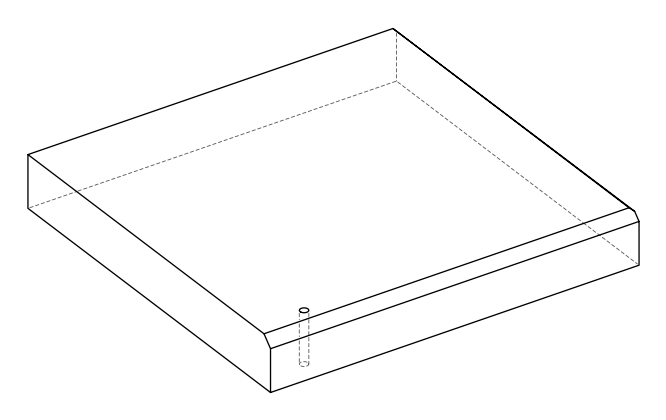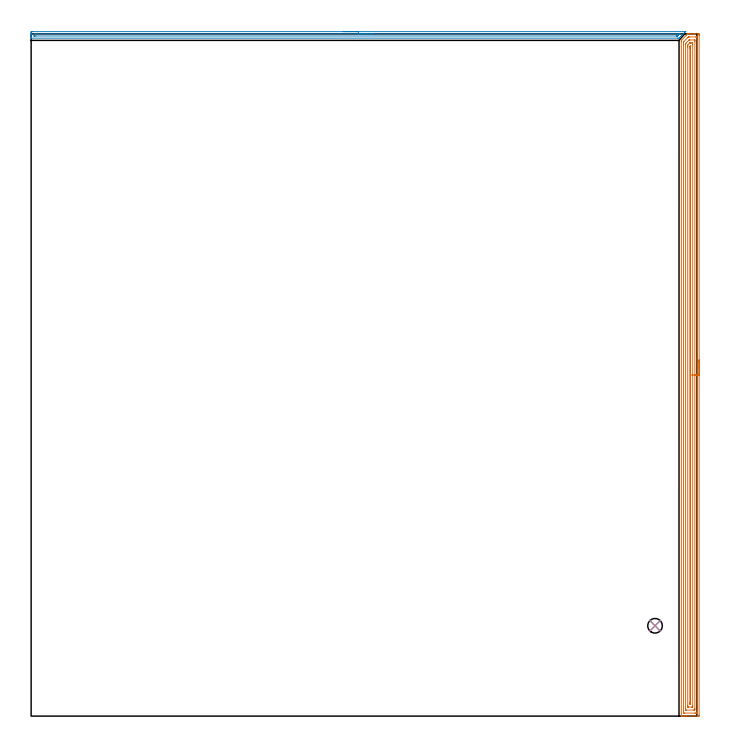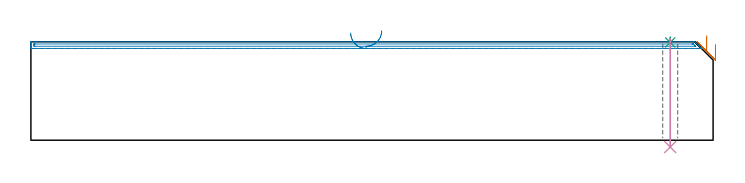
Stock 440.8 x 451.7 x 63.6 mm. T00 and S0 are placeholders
(PLAN: 4 operations, 2 tool changes, 25.6 min)
(1 AREA_MILL | FG_CHAMFER_SURFACE | UGT0205_001 | 18.22 min | 31449 mm3)
(2 AREA_MILL_1 | FG_CHAMFER_SURFACE_1 | UGT0205_001 | 7.07 min | 3973 mm3)
(3 SPOT_DRILL | STEP1HOLE | NXT0321_9005460120000 | 0.03 min | 12 mm3)
(4 DRILL_THROUGH_HOLE_INTO_CENTER | STEP1HOLE | UGT0301_492 | 0.28 min | 4665 mm3)
(TOOL UGT0205_001 | Chamfer Mill 20 x 3 x 45 deg. | D20 FL50 Z2)
(TOOL NXT0321_9005460120000 | NC Spot Drill, 142deg, 12mm, Carbide, Uncoated | D12 PA142 FL30 Z2)
(TOOL UGT0301_492 | Carbide Drill 9.7 mm | D9.7 PA118 FL87 Z2)
(OP 1 AREA_MILL)
G17 G21 G94 G90
T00 M6
G54
G17 G0 G90 X442.3 Y235.85 S1061 M3
G43 Z73.6 H0
Z61.8
G94 G1 Y235.812 Z60.928 F250.
Y235.698 Z60.064
Y235.509 Z59.212
Y235.247 Z58.38
Y234.913 Z57.574
Y234.51 Z56.8
Y234.042 Z56.064
Y233.51 Z55.372
Y232.921 Z54.729
Y232.278 Z54.14
Y231.586 Z53.608
Y230.85 Z53.14
Y230.076 Z52.737
Y229.27 Z52.403
Y228.438 Z52.141
Y227.586 Z51.952
Y226.722 Z51.838
Y225.85 Z51.8
Y0.624
X442.297 Y0.293 Z51.802
X442.292 Y0.01 Z51.806
X442.005 Y0. Z52.092
X433.732 Z60.363
X432.305 Z61.792
X431.953 Z62.142
X431.249 Z62.851
X430.946 Z63.154
X430.547 Z63.544
X430.503 Y0.009 Z63.588
X430.5 Y0.177 Z63.6
Y446.607
X430.506 Y447.406 Z63.592
X430.601 Y447.501 Z63.498
X430.619 Y447.519 Z63.48
X433.729 Y450.629 Z60.371
X434.621 Y451.521 Z59.479
X434.742 Y451.645 Z59.352
X434.797 Y451.7 Z59.295
X434.973 Z59.121
X435.324 Z58.775
X435.696 Z58.404
X436.4 Z57.695
X437.641 Z56.456
X439.068 Z55.027
X439.689 Z54.407
X441.468 Z52.629
X441.737 Y451.698 Z52.36
X442.292 Y451.692 Z51.806
X442.294 Y451.636 Z51.803
X442.299 Y451.076 Z51.801
X442.3 Y450.51 Z51.8
Y225.85
X440.886 Z53.214
Y3.266
X440.883 Y2.411 Z53.217
X440.882 Y2.376 Z53.218
X440.847 Y2.01 Z53.253
X440.365 Y2.002 Z53.735
X439.958 Y2.001 Z54.142
X439.477 Y2. Z54.623
X432.842 Y2.001 Z61.258
X432.359 Y2.003 Z61.741
X431.953 Y2.01 Z62.147
X431.918 Y2.411 Z62.182
X431.916 Y2.448 Z62.184
X431.914 Y3.305 Z62.186
Y444.82
X431.916 Y445.714 Z62.184
X431.917 Y445.75 Z62.183
X431.953 Y446.391 Z62.147
X432.057 Y446.502 Z62.043
X432.158 Y446.607 Z61.942
X434.839 Y449.289 Z59.261
X435.178 Y449.623 Z58.922
X435.226 Y449.666 Z58.874
X435.257 Y449.69 Z58.843
X435.306 Y449.692 Z58.794
X435.511 Y449.696 Z58.589
X435.991 Y449.7 Z58.109
X439.958 Y449.699 Z54.142
X440.441 Y449.697 Z53.659
X440.847 Y449.69 Z53.253
X440.882 Y449.289 Z53.218
X440.884 Y449.252 Z53.216
X440.886 Y448.395 Z53.214
Y225.85
X439.472 Z54.628
X439.471 Y5.092 Z54.629
X439.47 Y4.689 Z54.63
X439.464 Y4.199 Z54.636
X439.457 Y4.01 Z54.643
X439.264 Y4.002 Z54.836
X439.068 Y4.001 Z55.032
X438.377 Y4. Z55.723
X433.732 Y4.001 Z60.368
X433.534 Y4.004 Z60.566
X433.403 Y4.01 Z60.697
X433.335 Y4.023 Z60.765
X433.332 Y4.064 Z60.768
X433.33 Y4.199 Z60.77
X433.329 Y4.604 Z60.771
X433.328 Y5.092 Z60.772
X433.329 Y444.331 Z60.771
X433.331 Y444.82 Z60.769
X433.335 Y445.219 Z60.765
X433.345 Y445.334 Z60.755
X433.424 Y445.418 Z60.676
X433.713 Y445.714 Z60.387
X435.5 Y447.501 Z58.6
X435.511 Y447.511 Z58.589
X435.689 Y447.678 Z58.411
X435.857 Y447.69 Z58.243
X436.203 Y447.699 Z57.897
X439.068 Z55.032
X439.266 Y447.696 Z54.834
X439.397 Y447.69 Z54.703
X439.465 Y447.677 Z54.635
X439.468 Y447.636 Z54.632
X439.47 Y447.501 Z54.63
X439.472 Y447.096 Z54.628
Y446.607
Y225.85
X438.057 Z56.043
Y6.88
X438.051 Y6.115 Z56.049
X438.049 Y6.01 Z56.051
X437.946 Y6.007 Z56.154
X437.727 Y6.003 Z56.373
X437.289 Y6. Z56.811
X435.511 Z58.589
X435.068 Y6.003 Z59.032
X434.853 Y6.007 Z59.247
X434.753 Y6.01 Z59.347
X434.75 Y6.083 Z59.35
X434.743 Y6.757 Z59.357
Y6.88
Y443.032
X434.745 Y443.802 Z59.355
X434.748 Y443.926 Z59.352
X434.761 Y444.301 Z59.339
X434.948 Y444.492 Z59.152
X435.269 Y444.82 Z58.831
X435.836 Y445.387 Z58.264
X436.025 Y445.573 Z58.075
X436.095 Y445.639 Z58.005
X436.134 Y445.674 Z57.966
X436.182 Y445.69 Z57.918
X436.4 Y445.699 Z57.7
X436.414 Y445.7 Z57.686
X437.289 Z56.811
X437.732 Y445.697 Z56.368
X437.947 Y445.693 Z56.153
X438.047 Y445.69 Z56.053
X438.05 Y445.617 Z56.05
X438.057 Y444.943 Z56.043
Y444.82
Y225.85
X436.643 Z57.457
Y8.668
X436.642 Y8.424 Z57.458
X436.639 Y8.179 Z57.461
X436.636 Y8.025 Z57.464
X436.565 Y8.01 Z57.535
X436.4 Y8.006 Z57.7
X436.171 Y8.004 Z57.929
X436.162 Y8.013 Z57.938
X436.16 Y8.015 Z57.94
X436.157 Y8.668 Z57.943
Y8.912
Y442.139
X436.158 Y442.382 Z57.942
X436.164 Y443.032 Z57.936
X436.172 Y443.262 Z57.928
X436.4 Y443.49 Z57.7
X436.631 Y443.694 Z57.469
X436.638 Y443.687 Z57.462
X436.64 Y443.685 Z57.46
X436.643 Y443.032 Z57.457
Y442.788
Y225.85
Y224.978 Z57.495
Y224.114 Z57.609
Y223.262 Z57.798
Y222.43 Z58.06
Y221.624 Z58.394
Y220.85 Z58.797
Y220.114 Z59.265
Y219.422 Z59.796
Y218.779 Z60.386
Y218.19 Z61.029
Y217.658 Z61.721
Y217.19 Z62.457
Y216.787 Z63.231
Y216.453 Z64.037
Y216.191 Z64.869
Y216.002 Z65.72
Y215.888 Z66.585
Y215.85 Z67.457
G0 Z73.6
M5
M2
(OP 2 AREA_MILL_1)
G17 G21 G94 G90
T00 M6
G54
G17 G0 G90 X206.65 Y453.2 S1061 M3
G43 Z73.6 H0
Z69.3
G94 G1 X206.688 Z68.428 F250.
X206.802 Z67.563
X206.991 Z66.712
X207.253 Z65.88
X207.587 Z65.074
X207.99 Z64.3
X208.458 Z63.564
X208.99 Z62.872
X209.579 Z62.229
X210.222 Z61.64
X210.914 Z61.108
X211.65 Z60.64
X212.424 Z60.237
X213.23 Z59.903
X214.062 Z59.641
X214.914 Z59.452
X215.778 Z59.338
X216.65 Z59.3
X433.286 Y453.199 Z59.299
X433.288 Y453.196 Z59.303
X433.286 Y453.186 Z59.312
X432.671 Y452.571 Z59.929
X432.468 Y452.366 Z60.13
X431.837 Y451.737 Z60.763
X431.798 Y451.698 Z60.802
X431.591 Y451.489 Z61.007
X431.003 Y450.903 Z61.597
X430.905 Y450.805 Z61.694
X430.713 Y450.611 Z61.885
X430.168 Y450.068 Z62.432
X429.836 Y449.734 Z62.762
X429.395 Y449.295 Z63.205
X429.12 Y449.019 Z63.477
X429.002 Y448.905 Z63.591
X428.227 Y448.9 Z63.6
X0.163
X0.01 Y448.902 Z63.588
X0.002 Y449.042 Z63.45
X0. Y449.189 Z63.311
Y449.532 Z62.967
Y450.173 Z62.322
Y451.37 Z61.126
Y451.927 Z60.566
Y452.526 Z59.969
X0.003 Y452.805 Z59.69
X0.01 Y453.191 Z59.304
X0.211 Y453.196 Z59.301
X0.609 Y453.2 Z59.3
X216.65
Y451.786 Z60.714
X429.264 Y451.785 Z60.715
X429.367 Y451.783 Z60.717
X429.417 Y451.78 Z60.72
X429.42 Y451.779 Z60.721
X429.419 Y451.775 Z60.725
X429.35 Y451.701 Z60.799
X428.908 Y451.258 Z61.242
X428.466 Y450.815 Z61.685
X428.227 Y450.578 Z61.922
X428.019 Y450.377 Z62.123
X427.971 Y450.333 Z62.167
X427.94 Y450.321 Z62.179
X427.895 Y450.319 Z62.181
X427.709 Y450.316 Z62.184
X427.334 Y450.314 Z62.186
X427.19
X3.143
X2.395 Y450.315 Z62.185
X2.248 Y450.316 Z62.184
X2.045 Y450.321 Z62.179
X2.009 Y450.328 Z62.172
X2.005 Y450.355 Z62.145
X2.003 Y450.384 Z62.116
X2.001 Y450.56 Z61.94
X2.004 Y451.05 Z61.45
X2.009 Y451.429 Z61.071
X2.03 Y451.779 Z60.721
X2.395 Y451.784 Z60.716
X2.54 Y451.785 Z60.715
X216.65 Y451.786 Z60.714
X217.522 Z60.752
X218.386 Z60.866
X219.238 Z61.055
X220.07 Z61.317
X220.876 Z61.651
X221.65 Z62.054
X222.386 Z62.523
X223.078 Z63.054
X223.721 Z63.643
X224.31 Z64.286
X224.842 Z64.978
X225.31 Z65.714
X225.713 Z66.488
X226.047 Z67.294
X226.309 Z68.126
X226.498 Z68.978
X226.612 Z69.843
X226.65 Z70.714
G0 Z73.6
M5
M2
(OP 3 SPOT_DRILL)
G17 G21 G94 G90
T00 M6
G54
G17 G0 G90 X413.1 Y59.8 S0 M3
G43 Z73.6 H0
G94 G81 G98 Z63.183 F250. R66.6
G80
M5
M2
(OP 4 DRILL_THROUGH_HOLE_INTO_CENTER)
G17 G21 G94 G90
T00 M6
G54
G17 G0 G90 X413.1 Y59.8 S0 M3
G43 Z73.6 H0
G94 G73 G98 Z-4.414 F250. Q8.502 R65.6
G80
M5
M2
